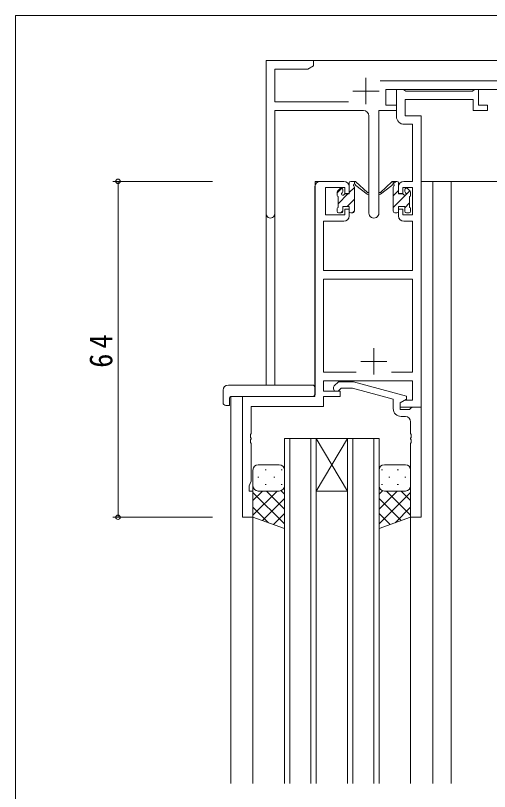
# Model space of a CAD drawing. Units: millimetres on the paper. Extents: x -420 to 373, y -297 to 267.
# Drawn here: x -417.7 to -327.5, y 116.6 to 264.4 of the extents above; entities that cross this region are included whole.
import ezdxf

# ---------------------------------------------------------------- set-up
doc = ezdxf.new("R2010")
doc.units = ezdxf.units.MM
for name, color, linetype, lineweight in [('0-1_YKK_ZWAK', 7, 'Continuous', 9), ('0-3_YKK_11', 7, 'Continuous', 9), ('0-4_YKK_12', 2, 'Continuous', 9), ('0-5_YKK_13', 4, 'Continuous', 9), ('0-7_YKK_D', 6, 'Continuous', 9)]:
    doc.layers.add(name, color=color, linetype=linetype, lineweight=lineweight)
doc.styles.add('ＭＳ ゴシック', font='')
doc.styles.get('ＭＳ ゴシック').set_extended_font_data('MS Gothic')

msp = doc.modelspace()

# ---------------------------------------------------------------- linework, layer by layer
at = {"layer": '0-1_YKK_ZWAK'}
for p in [(-417.7, -260.6), (352.3, 264.4)]:
    msp.add_line(p, (-417.7, 264.4), dxfattribs=at)
at = {"layer": '0-3_YKK_11'}
for p, q in [((-370.012, 255.802), (-361.012, 255.802)), ((-370.012, 226.617), (-370.012, 255.802)), ((-361.012, 255.802), (-361.012, 254.802)), ((-361.012, 254.802), (-362.103, 254.172)), ((-368.382, 254.172), (-368.382, 247.932)), ((-362.103, 254.172), (-368.382, 254.172)), ((-351.012, 252.502), (-351.012, 247.502)), ((-348.32, 251.932), (-319.304, 251.932)), ((-353.512, 250.002), (-348.512, 250.002)), ((-347.212, 250.302), (-347.212, 247.302)), ((-320.412, 250.302), (-347.212, 250.302)), ((-345.213, 250.302), (-345.213, 245.172)), ((-343.883, 250.302), (-345.213, 250.302)), ((-343.608, 250.122), (-343.883, 250.302)), ((-343.424, 250.002), (-343.608, 250.122)), ((-330.771, 250.002), (-343.424, 250.002)), ((-330.588, 250.122), (-330.771, 250.002)), ((-330.313, 250.302), (-330.588, 250.122)), ((-329.613, 250.302), (-330.313, 250.302)), ((-329.613, 247.302), (-329.613, 250.302)), ((-368.382, 247.932), (-354.362, 247.932)), ((-347.212, 247.302), (-345.212, 247.302)), ((-345.212, 247.302), (-345.212, 246.302)), ((-343.583, 248.372), (-330.613, 248.372)), ((-343.583, 245.302), (-343.583, 248.372)), ((-330.613, 248.372), (-330.613, 246.302)), ((-327.913, 247.302), (-329.613, 247.302)), ((-327.913, 246.302), (-327.913, 247.302)), ((-368.382, 246.302), (-368.382, 226.617)), ((-351.462, 246.302), (-368.382, 246.302)), ((-348.562, 246.302), (-348.562, 226.752)), ((-345.212, 246.302), (-348.562, 246.302)), ((-330.613, 246.302), (-327.913, 246.302)), ((-350.462, 226.752), (-350.462, 245.302)), ((-340.513, 245.302), (-343.583, 245.302)), ((-340.513, 232.802), (-340.513, 245.302)), ((-343.713, 243.672), (-342.143, 243.672)), ((-342.143, 243.672), (-342.143, 232.802)), ((-355.213, 232.802), (-359.713, 232.802)), ((-342.143, 232.802), (-343.813, 232.802)), ((-340.513, 189.802), (-340.513, 232.802)), ((-360.713, 231.802), (-360.713, 191.802)), ((-358.713, 231.602), (-355.013, 231.602)), ((-358.713, 226.402), (-358.713, 231.602)), ((-355.013, 231.602), (-355.013, 230.502)), ((-354.213, 230.502), (-354.213, 231.802)), ((-344.813, 231.802), (-344.813, 230.502)), ((-344.013, 231.602), (-342.143, 231.602)), ((-344.013, 230.502), (-344.013, 231.602)), ((-342.143, 231.602), (-342.143, 226.402)), ((-355.013, 230.502), (-354.213, 230.502)), ((-344.813, 230.502), (-344.013, 230.502)), ((-355.013, 226.402), (-358.713, 226.402)), ((-355.013, 227.502), (-355.013, 226.402)), ((-354.213, 227.502), (-355.013, 227.502)), ((-354.213, 226.202), (-354.213, 227.502)), ((-344.813, 227.502), (-344.813, 226.202)), ((-344.013, 227.502), (-344.813, 227.502)), ((-344.013, 226.402), (-344.013, 227.502)), ((-342.143, 226.402), (-344.013, 226.402)), ((-359.083, 225.202), (-355.213, 225.202)), ((-359.083, 215.802), (-359.083, 225.202)), ((-343.813, 225.202), (-342.143, 225.202)), ((-342.143, 225.202), (-342.143, 215.802)), ((-342.143, 215.802), (-359.083, 215.802)), ((-359.083, 214.172), (-342.143, 214.172)), ((-359.083, 196.432), (-359.083, 214.172)), ((-342.143, 214.172), (-342.143, 196.432)), ((-349.513, 201.002), (-349.513, 196.002)), ((-352.013, 198.502), (-347.013, 198.502)), ((-352.863, 196.432), (-359.083, 196.432)), ((-352.863, 196.432), (-359.083, 196.432)), ((-342.143, 196.432), (-346.162, 196.432)), ((-359.083, 194.802), (-342.143, 194.802)), ((-359.083, 192.802), (-359.083, 194.802)), ((-357.036, 193.826), (-356.261, 194.602)), ((-356.261, 194.602), (-353.416, 194.602)), ((-353.416, 194.602), (-343.312, 191.895)), ((-342.143, 194.802), (-342.143, 191.102)), ((-355.913, 192.802), (-359.083, 192.802)), ((-355.764, 193.402), (-356.188, 192.977)), ((-355.913, 191.802), (-355.913, 192.802)), ((-353.574, 193.402), (-355.764, 193.402)), ((-345.812, 191.322), (-353.574, 193.402)), ((-374.513, 191.802), (-374.513, 168.802)), ((-360.713, 191.802), (-374.513, 191.802)), ((-359.083, 191.802), (-355.913, 191.802)), ((-359.083, 189.902), (-359.083, 191.802)), ((-345.812, 189.502), (-345.812, 191.322)), ((-343.647, 191.102), (-344.513, 190.602)), ((-343.312, 191.294), (-344.512, 190.602)), ((-342.143, 191.102), (-343.647, 191.102)), ((-343.312, 191.895), (-343.312, 191.294)), ((-372.883, 189.902), (-359.083, 189.902)), ((-372.883, 184.76), (-372.883, 189.902)), ((-344.513, 190.602), (-344.513, 189.802)), ((-344.513, 189.802), (-340.513, 189.802)), ((-344.512, 190.602), (-344.512, 189.302)), ((-344.512, 189.302), (-342.712, 189.302)), ((-342.712, 189.302), (-342.512, 189.502)), ((-342.512, 189.502), (-342.212, 189.802)), ((-342.212, 189.802), (-340.512, 189.802)), ((-340.512, 189.802), (-340.512, 168.802)), ((-343.512, 188.002), (-344.312, 188.002)), ((-342.512, 184.76), (-342.512, 187.002)), ((-373.003, 184.577), (-372.883, 184.76)), ((-373.003, 184.027), (-373.003, 184.577)), ((-372.883, 183.843), (-373.003, 184.027)), ((-373.003, 183.577), (-372.883, 183.76)), ((-373.003, 183.027), (-373.003, 183.577)), ((-372.883, 183.76), (-372.883, 183.843)), ((-342.392, 184.577), (-342.512, 184.76)), ((-342.512, 183.843), (-342.392, 184.027)), ((-342.512, 183.76), (-342.512, 183.843)), ((-342.392, 183.577), (-342.512, 183.76)), ((-342.392, 184.027), (-342.392, 184.577)), ((-342.392, 183.027), (-342.392, 183.577)), ((-372.883, 182.843), (-373.003, 183.027)), ((-372.883, 175.708), (-372.883, 182.843)), ((-342.512, 182.843), (-342.392, 183.027)), ((-342.512, 168.802), (-342.512, 182.843)), ((-373.213, 174.802), (-372.883, 175.708)), ((-373.213, 173.802), (-373.213, 174.802)), ((-372.513, 173.802), (-373.213, 173.802)), ((-372.513, 168.802), (-372.513, 173.802)), ((-374.513, 168.802), (-372.513, 168.802)), ((-340.512, 168.802), (-342.512, 168.802))]:
    msp.add_line(p, q, dxfattribs=at)
for centre, radius, start, end in [((-351.462, 245.302), 1, 0, 89.99998), ((-343.713, 245.172), 1.5, 180, 269.99998), ((-359.713, 231.802), 1, 90, 179.99998), ((-355.213, 231.802), 1, 0, 89.99998), ((-343.813, 231.802), 1, 90, 179.99998), ((-369.197, 226.617), 0.815, 179.99998, 0), ((-349.512, 226.752), 0.95, 179.99998, 0), ((-355.213, 226.202), 1, 270, 359.99998), ((-343.813, 226.202), 1, 180, 269.99998), ((-356.612, 193.402), 0.6, 134.99998, 315), ((-344.312, 189.502), 1.5, 180, 269.99998), ((-343.512, 187.002), 1, 0, 89.99998)]:
    msp.add_arc(centre, radius, start, end, dxfattribs=at)
at = {"layer": '0-4_YKK_12'}
for p, q in [((-361.512, 255.802), (-282.512, 255.802)), ((-357.512, 232.802), (-360.712, 232.802)), ((-360.712, 192.102), (-360.712, 232.802)), ((-340.513, 232.802), (-335.912, 232.802)), ((-338.312, 232.802), (-338.312, 118.052)), ((-335.912, 232.802), (-326.112, 232.802)), ((-334.812, 232.802), (-334.812, 118.052)), ((-370.012, 226.617), (-370.012, 193.989)), ((-368.382, 226.617), (-368.382, 193.989)), ((-374.212, 191.802), (-376.712, 191.802)), ((-376.712, 191.802), (-376.712, 118.052)), ((-360.512, 183.801), (-366.512, 183.801)), ((-366.512, 183.801), (-366.512, 118.052)), ((-365.512, 118.052), (-365.512, 183.801)), ((-361.512, 183.801), (-361.512, 118.052)), ((-354.512, 183.801), (-360.512, 173.801)), ((-360.512, 183.801), (-354.512, 173.801)), ((-360.512, 183.801), (-354.512, 183.801)), ((-360.512, 118.052), (-360.512, 183.801)), ((-348.512, 183.801), (-354.512, 183.801)), ((-354.512, 183.801), (-354.512, 118.052)), ((-353.512, 118.052), (-353.512, 183.801)), ((-349.512, 183.801), (-349.512, 118.052)), ((-348.512, 118.052), (-348.512, 183.801)), ((-360.512, 173.801), (-354.512, 173.801)), ((-372.512, 169.302), (-372.512, 118.052)), ((-342.512, 169.302), (-342.512, 118.052))]:
    msp.add_line(p, q, dxfattribs=at)
at = {"layer": '0-5_YKK_13'}
for p, q in [((-354.212, 230.402), (-354.212, 232.502)), ((-353.912, 232.802), (-353.122, 232.802)), ((-353.212, 232.302), (-353.212, 232.802)), ((-352.929, 232.731), (-350.746, 230.683)), ((-346.095, 232.731), (-348.278, 230.683)), ((-345.112, 232.802), (-345.902, 232.802)), ((-345.812, 232.314), (-345.324, 232.802)), ((-345.812, 232.302), (-345.812, 232.802)), ((-344.812, 230.402), (-344.812, 232.502)), ((-356.512, 230.593), (-355.619, 231.487)), ((-356.512, 230.102), (-356.512, 230.702)), ((-356.425, 230.914), (-355.925, 231.414)), ((-355.412, 231.202), (-355.412, 230.863)), ((-354.212, 230.648), (-353.212, 231.648)), ((-353.212, 227.102), (-353.212, 231.702)), ((-350.779, 230.339), (-352.919, 232.035)), ((-348.245, 230.339), (-346.105, 232.035)), ((-345.812, 227.102), (-345.812, 231.702)), ((-345.812, 230.069), (-344.812, 231.069)), ((-345.812, 227.824), (-342.661, 230.975)), ((-343.612, 231.202), (-343.612, 230.863)), ((-342.599, 230.914), (-343.099, 231.414)), ((-342.512, 230.102), (-342.512, 230.702)), ((-356.312, 228.548), (-354.459, 230.402)), ((-356.312, 227.802), (-356.312, 229.902)), ((-354.951, 230.402), (-354.212, 230.402)), ((-354.614, 228.002), (-353.212, 229.403)), ((-344.073, 230.402), (-344.812, 230.402)), ((-342.712, 227.802), (-342.712, 229.902)), ((-355.412, 228.002), (-354.212, 228.002)), ((-355.412, 228.002), (-355.412, 227.102)), ((-354.212, 228.002), (-354.212, 227.102)), ((-344.812, 228.002), (-344.812, 227.102)), ((-343.612, 228.002), (-344.812, 228.002)), ((-343.612, 227.779), (-342.712, 228.679)), ((-343.612, 228.002), (-343.612, 227.102)), ((-356.512, 227.102), (-356.512, 227.602)), ((-355.712, 226.802), (-356.212, 226.802)), ((-355.814, 226.802), (-355.412, 227.203)), ((-353.512, 226.802), (-353.912, 226.802)), ((-353.569, 226.802), (-353.212, 227.158)), ((-345.512, 226.802), (-345.112, 226.802)), ((-343.312, 226.802), (-342.812, 226.802)), ((-342.512, 227.102), (-342.512, 227.602)), ((-377.2, 193.989), (-361.213, 193.989)), ((-378.2, 192.989), (-378.2, 190.614)), ((-360.713, 192.989), (-360.713, 193.489)), ((-360.713, 192.302), (-360.713, 192.989)), ((-377.013, 191.502), (-377.013, 190.61)), ((-376.713, 191.802), (-361.213, 191.802)), ((-377.2, 190.11), (-377.013, 190.11)), ((-377.013, 190.11), (-377.013, 190.61)), ((-372.514, 177.802), (-372.514, 174.802)), ((-367.514, 178.802), (-371.514, 178.802)), ((-370.179, 177.853), (-369.979, 177.853)), ((-367.149, 177.853), (-366.949, 177.853)), ((-366.514, 174.802), (-366.514, 177.802)), ((-348.512, 174.802), (-348.512, 177.802)), ((-347.877, 177.853), (-348.077, 177.853)), ((-347.512, 178.802), (-343.512, 178.802)), ((-344.847, 177.853), (-345.047, 177.853)), ((-342.512, 177.802), (-342.512, 174.802)), ((-371.594, 176.438), (-371.394, 176.438)), ((-368.564, 176.438), (-368.364, 176.438)), ((-346.462, 176.438), (-346.662, 176.438)), ((-343.432, 176.438), (-343.632, 176.438)), ((-372.514, 168.802), (-372.514, 174.802)), ((-370.179, 175.023), (-369.979, 175.023)), ((-367.149, 175.023), (-366.949, 175.023)), ((-366.514, 175.023), (-366.514, 166.659)), ((-348.512, 175.023), (-348.512, 166.659)), ((-347.877, 175.023), (-348.077, 175.023)), ((-344.847, 175.023), (-345.047, 175.023)), ((-342.512, 168.802), (-342.512, 174.802)), ((-370.722, 173.802), (-372.514, 172.01)), ((-367.893, 173.802), (-372.514, 169.182)), ((-372.514, 173.533), (-366.514, 167.533)), ((-371.514, 173.802), (-367.914, 173.802)), ((-371.114, 173.802), (-367.514, 173.802)), ((-369.954, 173.802), (-366.514, 170.362)), ((-367.182, 173.858), (-366.514, 173.19)), ((-347.844, 173.858), (-348.512, 173.19)), ((-345.072, 173.802), (-348.512, 170.362)), ((-342.512, 173.533), (-348.512, 167.533)), ((-343.912, 173.802), (-347.512, 173.802)), ((-347.133, 173.802), (-342.512, 169.182)), ((-343.512, 173.802), (-347.112, 173.802)), ((-344.304, 173.802), (-342.512, 172.01)), ((-366.514, 172.353), (-370.71, 168.157)), ((-348.512, 172.353), (-344.316, 168.157)), ((-372.514, 170.705), (-369.553, 167.744)), ((-342.512, 170.705), (-345.473, 167.744)), ((-366.514, 166.659), (-372.514, 168.802)), ((-366.514, 169.525), (-368.625, 167.413)), ((-348.512, 169.525), (-346.401, 167.413)), ((-348.512, 166.659), (-342.512, 168.802))]:
    msp.add_line(p, q, dxfattribs=at)
for centre, radius, start, end in [((-353.912, 232.502), 0.3, 90, 180), ((-353.212, 232.102), 0.2, 20.88332, 233.1301), ((-353.122, 232.502), 0.3, 49.8974, 90), ((-352.745, 232.28), 0.3, 200.88332, 234.62001), ((-346.279, 232.28), 0.3, 305.37997, 339.11667), ((-345.902, 232.502), 0.3, 90, 130.10258), ((-345.812, 232.102), 0.2, 306.86989, 159.11667), ((-345.112, 232.502), 0.3, 0, 90), ((-356.212, 230.702), 0.3, 135, 180), ((-355.712, 231.202), 0.3, 0, 135), ((-355.712, 230.863), 0.3, 303.05573, 0), ((-353.512, 231.702), 0.3, 0, 53.1301), ((-350.663, 230.502), 0.2, 234.62001, 114.62001), ((-348.361, 230.502), 0.2, 65.37997, 305.37997), ((-345.512, 231.702), 0.3, 126.86989, 180), ((-343.312, 231.202), 0.3, 45, 180), ((-343.312, 230.863), 0.3, 180, 236.94426), ((-342.812, 230.702), 0.3, 0, 45), ((-356.312, 230.102), 0.2, 180, 270), ((-355.412, 230.402), 0.25, 123.05573, 326.94426), ((-354.951, 230.102), 0.3, 90, 146.94426), ((-344.073, 230.102), 0.3, 33.05573, 90), ((-343.612, 230.402), 0.25, 213.05573, 56.94426), ((-342.712, 230.102), 0.2, 270, 0), ((-356.312, 227.602), 0.2, 90, 180), ((-342.712, 227.602), 0.2, 0, 90), ((-356.212, 227.102), 0.3, 180, 270), ((-355.712, 227.102), 0.3, 270, 0), ((-353.912, 227.102), 0.3, 180, 270), ((-353.512, 227.102), 0.3, 270, 0), ((-345.512, 227.102), 0.3, 180, 270), ((-345.112, 227.102), 0.3, 270, 0), ((-343.312, 227.102), 0.3, 180, 270), ((-342.812, 227.102), 0.3, 270, 0), ((-377.2, 192.989), 1, 90.00505, 180), ((-361.213, 193.489), 0.5, 0, 90.0011), ((-361.213, 192.302), 0.5, 270, 0), ((-376.713, 191.502), 0.3, 90, 180), ((-377.736, 190.598), 0.462, 177.95346, 223.04948), ((-377.43, 191.24), 1.153, 236.123, 281.50528), ((-371.514, 177.802), 1, 90, 180), ((-367.514, 177.802), 1, 0, 90), ((-347.512, 177.802), 1, 90, 180), ((-343.512, 177.802), 1, 0, 90), ((-371.514, 174.802), 1, 180, 270), ((-371.514, 174.802), 1, 180, 270), ((-367.514, 174.802), 1, 270, 0), ((-367.514, 174.802), 1, 270, 0), ((-347.512, 174.802), 1, 180, 270), ((-347.512, 174.802), 1, 180, 270), ((-343.512, 174.802), 1, 270, 0), ((-343.512, 174.802), 1, 270, 0)]:
    msp.add_arc(centre, radius, start, end, dxfattribs=at)
at = {"layer": '0-7_YKK_D'}
for p, q in [((-380.212, 232.802), (-399.2, 232.802)), ((-398.2, 232.802), (-398.2, 168.802)), ((-380.212, 168.802), (-399.2, 168.802))]:
    msp.add_line(p, q, dxfattribs=at)
for centre in [(-398.2, 232.802), (-398.2, 168.802)]:
    msp.add_circle(centre, 0.425, dxfattribs=at)

# ---------------------------------------------------------------- texts
at = {"layer": '0-7_YKK_D', "color": 3, "insert": (-399.2, 197.282), "char_height": 4.399, "attachment_point": 7, "rotation": 90, "style": 'ＭＳ ゴシック'}
msp.add_mtext('\\T1.36;\\W0.9;64', dxfattribs=at)

doc.saveas('drawing.dxf')
